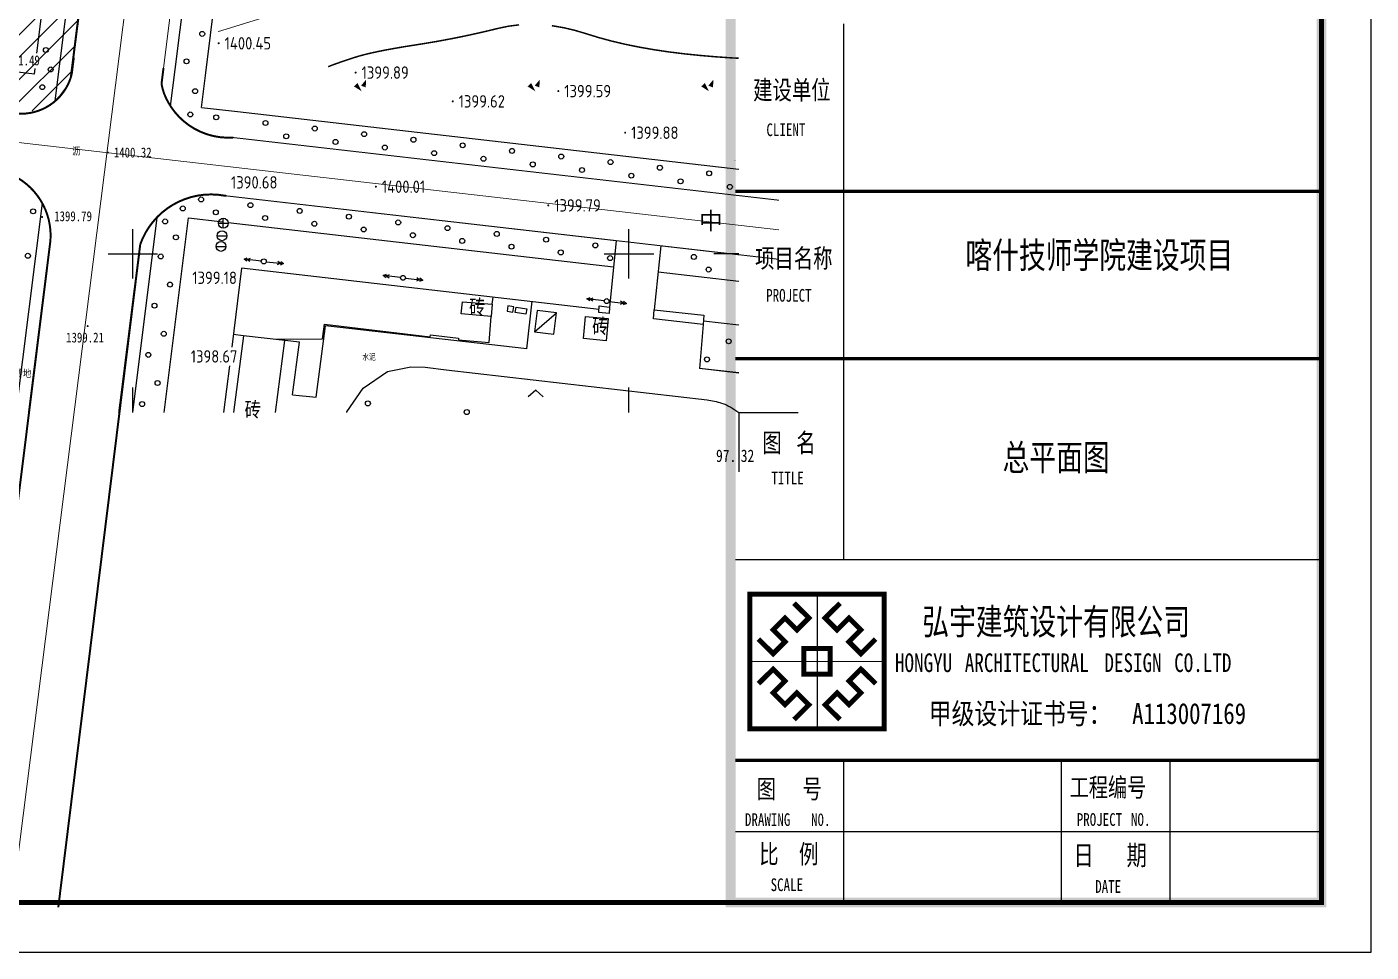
# Model space of a CAD drawing. Extents: x -2226 to 12369489, y -12501589 to 2275.
# Drawn here: x 5664210.6 to 5664481.6, y -6548248.2 to -6548061.6 of the extents above; entities that cross this region are included whole.
import ezdxf
from ezdxf.enums import TextEntityAlignment as Align

# ---------------------------------------------------------------- set-up
doc = ezdxf.new("R2010")
doc.units = 0
doc.header["$LTSCALE"] = 1000
doc.header["$MEASUREMENT"] = 0
for name, pattern in [('ACAD_ISO05W100', [34, 24, -3, 0.5, -3, 0.5, -3]), ('DASHDOT2', [0.5, 0.25, -0.125, 0, -0.125]), ('DIVIDE', [1.25, 0.5, -0.25, 0, -0.25, 0, -0.25])]:
    doc.linetypes.add(name, pattern=pattern)
doc.layers.get('0').update_dxf_attribs({"linetype": 'CONTINUOUS'})
for name, color, linetype in [('DLSS', 4, 'CONTINUOUS'), ('PUB_TEXT', 7, 'CONTINUOUS'), ('PUB_TITLE', 7, 'CONTINUOUS'), ('tk', 134, 'CONTINUOUS'), ('周边地形图', 8, 'CONTINUOUS'), ('用地红线', 1, 'DIVIDE')]:
    doc.layers.add(name, color=color, linetype=linetype)
doc.layers.add('道路红线', color=1, linetype='CONTINUOUS', lineweight=0)
doc.styles.add('-宋体', font='', dxfattribs={"width": 0.8})
doc.styles.add('_TEL_DIM', font='simhei.ttf', dxfattribs={"width": 0.8, "height": 3.5})
doc.styles.add('HZ', font='', dxfattribs={"width": 0.8})
doc.styles.get("Standard").update_dxf_attribs({"font": 'GBENOR', "bigfont": 'GBCBIG'})
doc.styles.add('宋体', font='')
doc.styles.get('-宋体').set_extended_font_data('SimSun')
doc.styles.get('HZ').set_extended_font_data('SimSun')
doc.styles.get('宋体').set_extended_font_data('SimSun')

# ---------------------------------------------------------------- blocks, each defined once
blk = doc.blocks.new('gc013a')
at = {"linetype": 'Continuous'}
blk.add_line((0.5, 0), (4, 0), dxfattribs=at)
at = {"linetype": 'Continuous', "flags": 128}
for points in [[(2.771799785178776, 0.35355), (3.384166348194753, 0), (2.771799785178776, -0.35355)], [(3.387748909760055, 0.35355), (4, 0), (3.387748909760055, -0.35355)]]:
    blk.add_lwpolyline(points, dxfattribs=at)
blk = doc.blocks.new('gc170')
at = {"linetype": 'Continuous'}
blk.add_circle((0, 0), 0.5, dxfattribs=at)
blk = doc.blocks.new('gc090')
for points in [[(-1.015866279920209, 0.4106730617907255, 1, 0, 0), (0.1514897088177749, -0.9020290652614376, 0, 0, 0)], [(1.066664264448598, 1.447248345289473, 0, 1, 0), (0.5202711593830847, 0.0485314846702292, 1, 1, 0)]]:
    blk.add_lwpolyline(points, format="xyseb")
blk = doc.blocks.new('GC042')
blk.add_line((-1, 0), (1, 0))
blk.add_circle((0, 0), 1)
blk = doc.blocks.new('gc043')
for p, q in [((-1, 0), (1, 0)), ((-9e-16, -1), (-9e-16, 1))]:
    blk.add_line(p, q)
blk.add_circle((0, 0), 1)
blk = doc.blocks.new('GC200')
at = {"linetype": 'Continuous', "const_width": 0.2, "flags": 128}
blk.add_lwpolyline([(-0.1, 0, 1), (0.1, 0, 1)], format="xyb", close=True, dxfattribs=at)
blk = doc.blocks.new('gc211')
for p, q in [((0, 0), (-1.5, -1.322875655532295)), ((1.5, -1.322875655532295), (0, 0))]:
    blk.add_line(p, q)
blk = doc.blocks.new('logo')
at = {"color": 6}
blk.add_line((1004.010260819195, 2011), (1004.010260819195, 0), dxfattribs=at)
at = {"color": 6, "const_width": 74.56834426338891}
for points in [[(0, 2011), (2008.02052163842, 2011), (2008.02052163842, 0), (0, 0)], [(809.391139546904, 1197.801906251603), (1198.629382091487, 1197.801906251603), (1198.629382091487, 813.1980937483968), (809.391139546904, 813.1980937483968)]]:
    blk.add_lwpolyline(points, close=True, dxfattribs=at)
at = {"color": 6}
blk.add_lwpolyline([(0, 2011), (2008.02052163842, 2011), (2008.02052163842, 0), (0, 0)], close=True, dxfattribs=at)
for points, const_width in [([(1004.010260819195, 2011), (1004.010260819195, 0)], 15.24528680551096), ([(660.2795520446962, 1874.443397254459), (882.5986462734872, 1653.590468737871), (704.2504172878108, 1475.242239752218), (526.0312282543164, 1653.461428785784), (349.6320099616423, 1477.062210493122), (527.851198995224, 1298.843021459554), (349.5000526133226, 1120.491875077678), (128.9504476437287, 1339.586983888181)], 74.56834426338891), ([(1347.740969593724, 1874.443397254459), (1125.421875364904, 1653.590468737871), (1303.77010435058, 1475.242239752218), (1481.989293384074, 1653.461428785784), (1658.388511676748, 1477.062210493122), (1480.169322643196, 1298.843021459554), (1658.520469025097, 1120.491875077678), (1879.070073994691, 1339.586983888181)], 74.56834426338891), ([(0, 1005.5), (2008.02052163842, 1005.5)], 15.24528680551096), ([(660.2795520446962, 136.5566027455388), (882.5986462734872, 357.4095312621266), (704.2504172878108, 535.7577602477795), (526.0312282543164, 357.5385712142142), (349.6320099616423, 533.9377895068756), (527.851198995224, 712.1569785404441), (349.5000526133226, 890.5081249223223), (128.9504476437287, 671.4130161118172)], 74.56834426338891), ([(1347.740969593724, 136.5566027455388), (1125.421875364904, 357.4095312621266), (1303.77010435058, 535.7577602477795), (1481.989293384074, 357.5385712142142), (1658.388511676748, 533.9377895068756), (1480.169322643196, 712.1569785404441), (1658.520469025097, 890.5081249223223), (1879.070073994691, 671.4130161118172)], 74.56834426338891)]:
    blk.add_lwpolyline(points, dxfattribs=dict(at, const_width=const_width))

msp = doc.modelspace()

# ---------------------------------------------------------------- hatches: boundary and pattern name
at = {"layer": 'PUB_TEXT'}
h = msp.add_hatch(dxfattribs=at)
h.set_pattern_fill('ANSI31', color=62, scale=2, style=0)
h.set_pattern_definition([(45, (5659762.301465431, -6542474.583208835), (-2.245064030267288, 2.245064030267288), [])])
h.paths.add_polyline_path([(5663873.171241264, -6548020.261095738), (5663879.44281426, -6548027.581653536), (5663881.274918791, -6548030.368788389), (5663882.84606649, -6548033.125965968), (5663884.784278186, -6548037.213688335), (5663886.498322554, -6548041.913887138), (5664209.461508793, -6548079.162113249), (5664214.541385912, -6548077.857647101), (5664217.801945237, -6548075.07046517), (5664219.110004746, -6548072.743867253), (5664219.681385913, -6548071.214647101), (5664228.415316019, -6548002.061418465), (5664220.847012929, -6547999.794883722), (5664214.424600384, -6547995.193671409), (5664209.89470383, -6547989.538611291), (5664201.202344085, -6548057.918787519)])

# ---------------------------------------------------------------- linework, layer by layer
for p, q in [((5664375.342171025, -6548169.050797714), (5664375.342171025, -6548061.037811627)), ((5664353.453167086, -6548094.791869779), (5664471.59237062, -6548094.791869779)), ((5664353.453167086, -6548094.791869779), (5664471.59237062, -6548094.791869779)), ((5664353.453167086, -6548128.545927932), (5664471.59237062, -6548128.545927932)), ((5664353.453167086, -6548128.545927932), (5664471.59237062, -6548128.545927932)), ((5664353.453167086, -6548169.050797714), (5664471.59237062, -6548169.050797714)), ((5664353.453167086, -6548209.555667497), (5664471.59237062, -6548209.555667497)), ((5664375.342171025, -6548238.156331704), (5664375.342171025, -6548209.555667497)), ((5664419.17042221, -6548238.156361057), (5664419.17042221, -6548209.555667497)), ((5664441.059426149, -6548238.156331704), (5664441.059426149, -6548209.555667497)), ((5664353.453167086, -6548223.901142212), (5664471.59237062, -6548223.901142212)), ((5664471.59237062, -6548238.246616926), (5664353.453167086, -6548238.246616926))]:
    msp.add_line(p, q)
at = {"const_width": 0.675081163046742}
for points in [[(5664353.453167086, -6548094.791869779), (5664471.59237062, -6548094.791869779)], [(5664353.453167086, -6548128.545927932), (5664471.59237062, -6548128.545927932)], [(5664353.453167086, -6548209.555667497), (5664471.59237062, -6548209.555667497)]]:
    msp.add_lwpolyline(points, dxfattribs=at)
msp.add_point((5664471.59237062, -6548238.246616926))
at = {"layer": 'DLSS', "linetype": 'Continuous', "flags": 128}
for points, const_width in [([(5664219.509215939, -6548071.817242254), (5664267.235323491, -6547689.987919576)], 0.4), ([(5664246.990572867, -6547855.311663589), (5664220.113758023, -6548067.796367785)], 0.2), ([(5664264.526572867, -6547859.72966359), (5664238.188616259, -6548069.929614201)], 0.2), ([(5664220.113758023, -6548067.796367785), (5664219.681385913, -6548071.214647101)], 0.4), ([(5664238.188616259, -6548069.929614201), (5664237.786759751, -6548073.136780922)], 0.4), ([(5664252.400083554, -6548083.979112574), (5664362.228670619, -6548096.599314693)], 0.2), ([(5664250.474385913, -6548095.678647102), (5664362.228670619, -6548108.520127616)], 0.2), ([(5664215.393385913, -6548104.745647102), (5664198.844358343, -6548237.763205316)], 0.4), ([(5664233.499385913, -6548105.499647101), (5664216.977109417, -6548239.216007864)], 0.4)]:
    msp.add_lwpolyline(points, dxfattribs=dict(at, const_width=const_width))
at = {"layer": 'DLSS', "linetype": 'Continuous', "const_width": 0.4, "flags": 128}
for points in [[(5664218.939957257, -6548073.239209413, 0.051291324631671), (5664219.681385913, -6548071.214647101)], [(5664252.239385913, -6548083.960647102, -0.0978437838747616), (5664246.8915337, -6548083.280000096, -0.09784378379416699), (5664242.204385913, -6548080.616647103, -0.0863199087326103), (5664239.182423186, -6548076.931112818, -0.0928206163128939), (5664237.786759751, -6548073.136780922)], [(5664206.237927567, -6548078.628225305, 0.1063182397614458), (5664210.41417085, -6548079.116626235, 0.1034775544789308), (5664214.541385912, -6548077.857647101, 0.1028532356521517), (5664217.801945237, -6548075.07046517, 0.051291324639641), (5664218.939957257, -6548073.239209413, 0.051291324639641)], [(5664215.393385913, -6548104.745647102, 0.0997332417184075), (5664214.736380831, -6548099.450911296, 0.0997332417191035), (5664212.080385913, -6548094.823647101, 0.0790558859055564), (5664208.815134433, -6548092.111489849, 0.0790558858834752), (5664204.869385913, -6548090.546647102)], [(5664233.499385913, -6548105.499647101, -0.0871909203745886), (5664236.0740295, -6548100.94434738, -0.08719092039626401), (5664240.047385912, -6548097.539647101, -0.08971834148610801), (5664245.092565201, -6548095.666062713, -0.0897183415053946), (5664250.474385913, -6548095.678647102)]]:
    msp.add_lwpolyline(points, format="xyb", dxfattribs=at)
at = {"layer": 'PUB_TITLE'}
msp.add_lwpolyline([(5663292.59237062, -6548248.246616926), (5664481.59237062, -6548248.246616926), (5664481.59237062, -6547407.246616926), (5663292.59237062, -6547407.246616926)], close=True, dxfattribs=at)
for points, const_width in [([(5663317.59237062, -6548238.246616926), (5664471.59237062, -6548238.246616926), (5664471.59237062, -6547417.246616926), (5663317.59237062, -6547417.246616926)], 1), ([(5664352.496855619, -6547417.246616926), (5664471.59237062, -6547417.246616926), (5664471.59237062, -6548238.246616926), (5664352.496855619, -6548238.246616926)], 1.98492525)]:
    msp.add_lwpolyline(points, close=True, dxfattribs=dict(at, const_width=const_width))
at = {"layer": '周边地形图'}
for p, q in [((5664246.691775639, -6548070.933181367), (5664291.90013861, -6547707.409647102)), ((5664245.82675053, -6548077.888907338), (5664246.691775639, -6548070.933181367)), ((5664232.002385912, -6548112.409647102), (5664232.002385912, -6548102.409647102)), ((5664332.002385912, -6548112.409647102), (5664332.002385912, -6548102.409647102)), ((5664227.002385912, -6548107.409647102), (5664237.002385912, -6548107.409647102)), ((5664327.002385912, -6548107.409647102), (5664337.002385912, -6548107.409647102)), ((5664354.134643323, -6548107.409647102), (5664349.134643323, -6548107.409647102)), ((5664312.982385912, -6548123.150647103), (5664317.387385912, -6548119.325647101)), ((5664232.002385912, -6548139.386459333), (5664232.002385912, -6548134.386459333)), ((5664332.002385912, -6548139.386459333), (5664332.002385912, -6548134.386459333)), ((5664354.134643323, -6548139.386459333), (5664366.134643323, -6548139.386459333)), ((5664354.134643323, -6548139.386459333), (5664354.134643323, -6548151.386459333))]:
    msp.add_line(p, q, dxfattribs=at)
at = {"layer": '周边地形图', "flags": 128}
for points in [[(5664212.684918748, -6548066.919594946), (5664257.582548441, -6547707.409647102)], [(5664217.517682359, -6548067.489971516), (5664262.898641325, -6547707.409647102)], [(5664240.524169619, -6548070.205262883), (5664286.19800966, -6547707.409647102)], [(5664216.371696974, -6548076.582921482), (5664217.517682359, -6548067.489971516)], [(5664212.151958723, -6548071.1871795), (5664187.258732089, -6548068.249982329)], [(5664212.151958723, -6548071.1871795), (5664212.298828644, -6548070.01114419)], [(5664239.592000856, -6548077.609648855), (5664240.524169619, -6548070.205262883)], [(5664245.82675053, -6548077.888907338), (5664253.088558938, -6548078.723348465)], [(5664253.088558938, -6548078.723348465), (5664354.134680972, -6548090.334373586)], [(5664213.737938094, -6548097.179985072), (5664208.388232815, -6548139.386459332)], [(5664236.866608995, -6548100.054763126), (5664231.942286718, -6548139.386459332)], [(5664236.874385912, -6548099.992647101), (5664236.866608995, -6548100.054763126)], [(5664238.318668969, -6548139.386459332), (5664243.2384955, -6548100.181045771)], [(5664243.2384955, -6548100.181045771), (5664250.173199604, -6548100.978960417)], [(5664251.233679961, -6548101.100980448), (5664328.897975015, -6548110.037119256)], [(5664329.412259447, -6548104.761325245), (5664328.106385913, -6548118.157647101)], [(5664338.40906899, -6548105.796507999), (5664337.083385912, -6548118.683647102)], [(5664253.883909765, -6548110.283882887), (5664251.925410591, -6548126.227729497)], [(5664325.991385913, -6548118.641647101), (5664253.883909765, -6548110.283882887)], [(5664337.866687548, -6548111.069069138), (5664354.134680972, -6548112.940882269)], [(5664304.454930414, -6548117.560532609), (5664304.616777572, -6548116.16417949)], [(5664260.935385913, -6548124.602647102), (5664270.245385912, -6548124.538647101), (5664270.64831491, -6548121.617493833), (5664291.927385912, -6548124.169647101), (5664292.007995547, -6548123.738210969), (5664297.668385913, -6548124.394647103), (5664297.653385912, -6548124.749647101), (5664303.826001659, -6548125.273877326), (5664304.206385912, -6548120.031647103)], [(5664354.134680972, -6548121.81567103), (5664347.005686783, -6548120.99169984)], [(5664254.276385913, -6548123.949647102), (5664252.23603102, -6548123.699015402)], [(5664260.752313808, -6548139.386459332), (5664262.636385912, -6548124.887647102), (5664254.276385913, -6548123.949647102), (5664252.270423848, -6548139.386459332)], [(5664264.211385912, -6548135.829647101), (5664268.961385912, -6548136.295647101), (5664270.837385912, -6548121.9136471)], [(5664260.752313808, -6548139.386459332), (5664262.636385912, -6548124.887647102)], [(5664264.211385912, -6548135.829647101), (5664265.587724228, -6548125.238082815), (5664262.636385912, -6548124.887647102)], [(5664251.457021704, -6548129.977729497), (5664250.281836505, -6548139.386459332)], [(5664275.113270529, -6548139.386459332), (5664275.146385912, -6548139.263647103), (5664278.402385912, -6548134.500647102), (5664283.350385912, -6548131.136647101), (5664288.016385912, -6548130.208647101), (5664290.931385912, -6548130.249647101), (5664295.188385912, -6548130.776647101)], [(5664295.188385912, -6548130.776647101), (5664347.753385913, -6548136.887647102)], [(5664354.134680972, -6548131.44764306), (5664346.214385913, -6548130.542647103)]]:
    msp.add_lwpolyline(points, dxfattribs=at)
for points, const_width in [([(5664246.990572867, -6547855.311663589), (5664220.113758024, -6548067.796367785)], 0.2), ([(5664264.526572867, -6547859.72966359), (5664238.188616258, -6548069.929614201)], 0.2), ([(5664299.159050321, -6548047.169315625), (5664249.18674425, -6548062.601941396)], 0.15), ([(5664220.113758024, -6548067.796367785), (5664219.681385912, -6548071.214647101)], 0.4), ([(5664238.188616258, -6548069.929614201), (5664237.786759751, -6548073.136780922)], 0.4), ([(5664252.239385912, -6548083.960647102), (5664252.400083555, -6548083.979112574)], 0.2), ([(5664252.400083555, -6548083.979112574), (5664354.134680972, -6548095.669249143)], 0.2), ([(5664250.474385913, -6548095.678647103), (5664250.861673348, -6548095.723208819)], 0.4), ([(5664250.861673348, -6548095.723208819), (5664329.412259447, -6548104.761325245)], 0.2), ([(5664211.063516433, -6548139.386459332), (5664215.393385912, -6548104.745647102)], 0.4), ([(5664229.241540003, -6548139.386459332), (5664233.499385912, -6548105.499647101)], 0.4), ([(5664338.40906899, -6548105.796507999), (5664354.134680972, -6548107.605914129)], 0.2)]:
    msp.add_lwpolyline(points, dxfattribs=dict(at, const_width=const_width))
at = {"layer": '周边地形图'}
for points, const_width in [([(5664271.378596905, -6548069.674152421), (5664271.794614439, -6548069.506897977), (5664272.279968482, -6548069.321204873), (5664272.834659036, -6548069.117073109), (5664273.4586861, -6548068.894502685), (5664274.152049673, -6548068.653493602), (5664274.914749756, -6548068.394045858), (5664275.746786349, -6548068.116159454), (5664276.648159453, -6548067.819834388), (5664277.659354953, -6548067.512912284), (5664278.820858737, -6548067.203234759), (5664280.132670805, -6548066.890801815), (5664281.594791156, -6548066.575613452), (5664283.207219791, -6548066.257669671), (5664284.96995671, -6548065.936970467), (5664286.883001912, -6548065.613515845), (5664288.946355399, -6548065.287305802), (5664291.079022521, -6548064.948183308), (5664293.20000863, -6548064.585991331), (5664295.309313725, -6548064.20072987), (5664297.406937808, -6548063.792398926), (5664299.492880877, -6548063.360998498), (5664301.567142934, -6548062.906528587), (5664303.629723977, -6548062.428989192), (5664305.680624007, -6548061.928380313), (5664307.747573231, -6548061.497561685), (5664309.858301854, -6548061.229393044)], 0.3), ([(5664316.45316412, -6548061.400787033), (5664318.739010341, -6548061.783218334), (5664321.068635962, -6548062.328299622), (5664323.442040982, -6548063.036030894), (5664325.897102647, -6548063.794818768), (5664328.4716982, -6548064.493069862), (5664331.165827645, -6548065.130784172), (5664333.97949098, -6548065.7079617), (5664336.912688203, -6548066.224602444), (5664339.965419318, -6548066.680706408), (5664343.137684321, -6548067.076273588), (5664346.429483214, -6548067.411303988), (5664349.598352247, -6548067.680004513), (5664352.40182767, -6548067.876582074), (5664354.134680972, -6548067.965037496)], 0.3), ([(5664353.309176799, -6548088.639774625), (5664353.407400343, -6548088.577362106)], 0.15), ([(5664353.309176799, -6548088.639774625), (5664353.407400343, -6548088.577362106)], 0.15)]:
    msp.add_lwpolyline(points, dxfattribs=dict(at, const_width=const_width))
at = {"layer": '周边地形图', "const_width": 0.2, "flags": 128}
for points in [[(5664249.204385912, -6548064.950647102, 1), (5664249.404385912, -6548064.950647102, 1)], [(5664249.204385912, -6548064.950647102, 1), (5664249.404385912, -6548064.950647102, 1)], [(5664249.204385912, -6548064.950647102, 1), (5664249.404385912, -6548064.950647102, 1)], [(5664249.204385912, -6548064.950647102, 1), (5664249.404385912, -6548064.950647102, 1)], [(5664276.809385912, -6548070.857647101, 1), (5664277.009385912, -6548070.857647101, 1)], [(5664276.809385912, -6548070.857647101, 1), (5664277.009385912, -6548070.857647101, 1)], [(5664276.809385912, -6548070.857647101, 1), (5664277.009385912, -6548070.857647101, 1)], [(5664276.809385912, -6548070.857647101, 1), (5664277.009385912, -6548070.857647101, 1)], [(5664317.656385913, -6548074.596647101, 1), (5664317.856385913, -6548074.596647101, 1)], [(5664317.656385913, -6548074.596647101, 1), (5664317.856385913, -6548074.596647101, 1)], [(5664296.380385912, -6548076.664647101, 1), (5664296.580385912, -6548076.664647101, 1)], [(5664296.380385912, -6548076.664647101, 1), (5664296.580385912, -6548076.664647101, 1)], [(5664296.380385912, -6548076.664647101, 1), (5664296.580385912, -6548076.664647101, 1)], [(5664296.380385912, -6548076.664647101, 1), (5664296.580385912, -6548076.664647101, 1)], [(5664331.137121741, -6548082.988833151, 1), (5664331.337121741, -6548082.988833151, 1)], [(5664331.137121741, -6548082.988833151, 1), (5664331.337121741, -6548082.988833151, 1)], [(5664280.890385913, -6548093.871647103, 1), (5664281.090385912, -6548093.871647103, 1)], [(5664315.634385913, -6548097.644647103, 1), (5664315.834385912, -6548097.644647103, 1)]]:
    msp.add_lwpolyline(points, format="xyb", close=True, dxfattribs=at)
at = {"layer": '周边地形图', "const_width": 0.4, "flags": 128}
for points in [[(5664218.939957256, -6548073.239209413, 0.051291324631671), (5664219.681385912, -6548071.214647101)], [(5664252.239385912, -6548083.960647102, -0.0978437838747616), (5664246.891533701, -6548083.280000096, -0.09784378379416699), (5664242.204385912, -6548080.616647103, -0.0863199087326103), (5664239.182423186, -6548076.931112818, -0.0928206163128939), (5664237.786759751, -6548073.136780922)], [(5664206.237927567, -6548078.628225305, 0.1063182397614458), (5664210.41417085, -6548079.116626235, 0.1034775544789308), (5664214.541385912, -6548077.857647101, 0.1028532356521517), (5664217.801945237, -6548075.07046517, 0.051291324639641), (5664218.939957256, -6548073.239209413, 0.051291324639641)], [(5664215.393385912, -6548104.745647102, 0.0997332417184075), (5664214.736380832, -6548099.450911296, 0.0997332417191035), (5664212.080385912, -6548094.823647101, 0.0790558859055564), (5664208.815134432, -6548092.111489849, 0.0790558858834752), (5664204.869385912, -6548090.546647102)], [(5664233.499385912, -6548105.499647101, -0.0871909203745886), (5664236.074029499, -6548100.94434738, -0.08719092039626401), (5664240.047385912, -6548097.539647101, -0.08971834148610801), (5664245.092565201, -6548095.666062713, -0.0897183415053946), (5664250.474385913, -6548095.678647103)]]:
    msp.add_lwpolyline(points, format="xyb", dxfattribs=at)
at = {"layer": '周边地形图', "flags": 128}
for points in [[(5664304.454930414, -6548117.560532609), (5664304.206385912, -6548120.031647103), (5664298.191385913, -6548119.533647101), (5664298.439930413, -6548117.062532608)], [(5664308.586786153, -6548119.167435376), (5664308.764619851, -6548118.082193838), (5664307.606364096, -6548117.892395626), (5664307.428530398, -6548118.977637164)], [(5664311.385385912, -6548118.511647101), (5664311.224385913, -6548119.599647103), (5664309.082385913, -6548119.248647101), (5664309.243385912, -6548118.160647101)], [(5664313.518385912, -6548118.873647101), (5664312.982385912, -6548123.150647103), (5664316.851385912, -6548123.602647102), (5664317.387385912, -6548119.325647101)], [(5664327.989385912, -6548119.435647101), (5664325.897385912, -6548119.234647102), (5664325.976385912, -6548117.911647103), (5664328.106385913, -6548118.157647101)], [(5664337.083385912, -6548118.683647102), (5664347.085385912, -6548119.766647101), (5664346.961385912, -6548121.672647102), (5664336.916385912, -6548120.516647101)], [(5664323.253587116, -6548120.018746885), (5664327.806844397, -6548120.454368046), (5664327.376811762, -6548124.949212199), (5664322.823554482, -6548124.51359104)]]:
    msp.add_lwpolyline(points, close=True, dxfattribs=at)
at = {"layer": '周边地形图'}
for points in [[(5664311.396759875, -6548126.550867164), (5664312.490436237, -6548116.941215996)], [(5664346.961385912, -6548121.672647102), (5664346.214385913, -6548130.542647103)], [(5664311.396759875, -6548126.550867164), (5664270.837385912, -6548121.913647101)], [(5664354.134680972, -6548131.43716411), (5664346.215305408, -6548130.531728852)]]:
    msp.add_lwpolyline(points, dxfattribs=at)
at = {"layer": '周边地形图', "flags": 128}
msp.add_lwpolyline([(5664347.753385913, -6548136.887647102, -0.0428891140831049), (5664350.668293769, -6548137.514441854, -0.0622131669204828), (5664352.547385912, -6548138.357647101, -0.0145075689722151), (5664354.134680972, -6548139.386459332, -0.0145075689722151)], format="xyb", dxfattribs=at)
at = {"layer": '用地红线', "color": 1, "linetype": 'ACAD_ISO05W100', "ltscale": 0.4}
for p, q in [((5664220.113758023, -6548067.796367785), (5664267.202572867, -6547694.936663589)), ((5664219.681385913, -6548071.214647101), (5664220.113758023, -6548067.796367785)), ((5664218.701880091, -6548073.698643335), (5664219.518129403, -6548071.78909117)), ((5664219.518129403, -6548071.78909117), (5664219.681385913, -6548071.214647101)), ((5664217.170504184, -6548075.812886565), (5664218.701880091, -6548073.698643335)), ((5664212.542916422, -6548078.700673729), (5664214.541385912, -6548077.857647101)), ((5664214.541385912, -6548077.857647101), (5664215.884139181, -6548076.980845554)), ((5664215.884139181, -6548076.980845554), (5664217.170504184, -6548075.812886565)), ((5664210.41417085, -6548079.116626235), (5664212.542916422, -6548078.700673729))]:
    msp.add_line(p, q, dxfattribs=at)
at = {"layer": '道路红线', "linetype": 'DASHDOT2', "ltscale": 25}
for p, q in [((5664279.002634718, -6547673.531613925), (5664207.660966716, -6548238.246616926)), ((5663411.366803709, -6547993.404900774), (5664362.228670619, -6548102.575677767))]:
    msp.add_line(p, q, dxfattribs=at)

# ---------------------------------------------------------------- block references
at = {"color": 5, "xscale": 0.01350162364542484, "yscale": 0.01350162364542484, "zscale": 0.001}
msp.add_blockref('logo', (5664356.351821374, -6548203.179643152), dxfattribs=at)
at = {"layer": '周边地形图', "color": 8, "zscale": 0.001}
for name, p, rotation in [('gc170', (5664245.988111797, -6548063.048048772), 262.8824065292885), ('gc170', (5664214.473326751, -6548066.304340947), 262.8396600987547), ('gc170', (5664215.44412624, -6548070.228290607), 82.72231109704606), ('gc170', (5664242.825537493, -6548068.587179983), 82.8968632978107), ('gc170', (5664213.766468059, -6548073.799218368), 300.7594480253787), ('gc170', (5664244.545051695, -6548074.604694227), 262.8824065292885), ('gc170', (5664243.588911298, -6548079.297178104), 173.5203023268332), ('gc170', (5664248.807515576, -6548079.889889855), 173.5203023268332), ('gc170', (5664258.743634636, -6548081.018401274), 173.5203023268332), ('gc170', (5664262.926664487, -6548083.707498968), 353.4872035709294), ('gc170', (5664268.679753696, -6548082.146912692), 173.5203023268332), ('gc170', (5664278.615872756, -6548083.275424112), 173.5203023268332), ('gc170', (5664272.862129969, -6548084.841750115), 353.4872035709294), ('gc170', (5664282.797595451, -6548085.976001263), 353.4872035709294), ('gc170', (5664288.551991816, -6548084.403935531), 173.5203023268332), ('gc170', (5664298.488110876, -6548085.53244695), 173.5203023268332), ('gc170', (5664308.424229936, -6548086.660958369), 173.5203023268332), ('gc170', (5664292.733060932, -6548087.110252411), 353.4872035709294), ('gc170', (5664302.668526413, -6548088.24450356), 353.4872035709294), ('gc170', (5664312.603991895, -6548089.378754707), 353.4872035709294), ('gc170', (5664318.360348997, -6548087.789469788), 173.5203023268332), ('gc170', (5664328.296468057, -6548088.917981208), 173.5203023268332), ('gc170', (5664322.539457376, -6548090.513005855), 353.4872035709294), ('gc170', (5664332.474922858, -6548091.647257002), 353.4872035709294), ('gc170', (5664338.232587117, -6548090.046492627), 173.5203023268332), ('gc170', (5664348.168706177, -6548091.175004045), 173.5203023268332), ('gc170', (5664342.410388339, -6548092.781508151), 353.4872035709294), ('gc170', (5664352.34585382, -6548093.915759298), 353.4872035709294), ('gc170', (5664245.765035418, -6548096.440084435), 353.3422281605102), ('gc170', (5664255.697599103, -6548097.599471619), 353.3422281605102), ('gc170', (5664211.897536913, -6548098.847235615), 353.5002548464709), ('gc170', (5664242.059217089, -6548098.264101313), 173.3707073176058), ('gc170', (5664248.728912106, -6548099.039267119), 173.3707073176058), ('gc170', (5664258.662050843, -6548100.19371713), 173.3707073176058), ('gc170', (5664265.630162788, -6548098.758858805), 353.3422281605102), ('gc170', (5664275.562726473, -6548099.91824599), 353.3422281605102), ('gc170', (5664238.509464972, -6548100.88073508), 82.8252589097113), ('gc170', (5664268.59518958, -6548101.34816714), 173.3707073176058), ('gc170', (5664278.528328317, -6548102.502617151), 173.3707073176058), ('gc170', (5664285.495290157, -6548101.077633175), 353.3422281605102), ('gc170', (5664295.427853842, -6548102.23702036), 353.3422281605102), ('gc170', (5664240.688524605, -6548104.092294305), 82.8316188562047), ('gc170', (5664288.461467055, -6548103.657067163), 173.3707073176058), ('gc170', (5664298.394605792, -6548104.811517174), 173.3707073176058), ('gc170', (5664305.360417527, -6548103.396407546), 353.3422281605102), ('gc170', (5664308.32774453, -6548105.965967184), 173.3707073176058), ('gc170', (5664315.292981212, -6548104.555794733), 353.3422281605102), ('gc170', (5664325.225544897, -6548105.715181917), 353.3422281605102), ('gc170', (5664210.856592034, -6548107.80488595), 82.83798156210263), ('gc170', (5664237.620070905, -6548107.946061987), 82.8252589097113), ('gc013a', (5664258.402385912, -6548108.938647102), 173.5650699194223), ('gc013a', (5664258.402385912, -6548108.938647102), 173.5650699194223), ('gc170', (5664318.260883266, -6548107.120417195), 173.3707073176058), ('gc170', (5664328.194022004, -6548108.274867206), 173.3707073176058), ('gc170', (5664345.090672267, -6548108.033956287), 353.3422281605102), ('gc013a', (5664258.402385912, -6548108.938647102), 353.5520899155321), ('gc013a', (5664258.402385912, -6548108.938647102), 353.5520899155321), ('gc170', (5664348.060299478, -6548110.583767228), 173.3707073176058), ('gc170', (5664239.490176617, -6548113.620479274), 82.8316188562047), ('gc013a', (5664286.452385912, -6548112.254647108), 173.5650699194223), ('gc013a', (5664286.452385912, -6548112.254647108), 173.5650699194223), ('gc013a', (5664286.452385912, -6548112.254647108), 173.5520899155321), ('gc013a', (5664286.452385912, -6548112.254647108), 173.5520899155321), ('gc013a', (5664286.452385912, -6548112.254647108), 353.4885755261727), ('gc013a', (5664286.452385912, -6548112.254647108), 353.4885755261727), ('gc013a', (5664286.452385912, -6548112.254647108), 353.5520899155321), ('gc013a', (5664286.452385912, -6548112.254647108), 353.5520899155321), ('gc013a', (5664327.50962459, -6548116.947792145), 173.5650699194223), ('gc013a', (5664327.50962459, -6548116.947792145), 173.5650699194223), ('gc013a', (5664327.50962459, -6548116.947792145), 173.5520899155321), ('gc013a', (5664327.50962459, -6548116.947792145), 173.5520899155321), ('gc170', (5664236.371112442, -6548117.867760569), 82.8252589097113), ('gc013a', (5664327.50962459, -6548116.947792145), 353.4885755261727), ('gc013a', (5664327.50962459, -6548116.947792145), 353.4885755261727), ('gc013a', (5664327.50962459, -6548116.947792145), 353.5520899155321), ('gc013a', (5664327.50962459, -6548116.947792145), 353.5520899155321), ('gc170', (5664238.242319484, -6548123.542316431), 82.8316188562047), ('gc170', (5664352.098655612, -6548125.052226103), 353.6393726115597), ('gc170', (5664235.122153978, -6548127.789459151), 82.8252589097113), ('gc170', (5664347.733917179, -6548128.701516735), 353.4043665518072), ('gc170', (5664236.99446235, -6548133.46415359), 82.8316188562047), ('gc170', (5664233.873195513, -6548137.711157735), 82.8252589097113), ('gc170', (5664279.378875369, -6548137.580956893), 354.9854601421447), ('gc170', (5664299.302326342, -6548139.329127751), 354.9854601421447)]:
    msp.add_blockref(name, p, dxfattribs=dict(at, rotation=rotation))
for name, p in [('gc090', (5664277.95672159, -6548073.717387587)), ('gc090', (5664277.95672159, -6548073.717387587)), ('gc090', (5664312.95672159, -6548073.717387587)), ('gc090', (5664312.95672159, -6548073.717387587)), ('gc090', (5664347.95672159, -6548073.717387587)), ('gc090', (5664347.95672159, -6548073.717387587)), ('GC200', (5664226.970385912, -6548086.975647101)), ('GC200', (5664213.709385912, -6548099.979647103)), ('GC042', (5664249.982385912, -6548103.764647103)), ('gc043', (5664250.242385912, -6548101.232647101)), ('GC042', (5664249.773385912, -6548105.908647101)), ('gc170', (5664258.402385912, -6548108.938647102)), ('gc170', (5664258.402385912, -6548108.938647102)), ('gc170', (5664258.402385912, -6548108.938647102)), ('gc170', (5664286.452385912, -6548112.254647108)), ('gc170', (5664286.452385912, -6548112.254647108)), ('gc170', (5664286.452385912, -6548112.254647108)), ('gc170', (5664286.452385912, -6548112.254647108)), ('gc170', (5664327.50962459, -6548116.947792145)), ('gc170', (5664327.50962459, -6548116.947792145)), ('gc170', (5664327.50962459, -6548116.947792145)), ('gc170', (5664327.50962459, -6548116.947792145)), ('GC200', (5664222.897385912, -6548121.994647101)), ('gc211', (5664313.219765821, -6548134.905788354))]:
    msp.add_blockref(name, p, dxfattribs=at)

# ---------------------------------------------------------------- texts
at = {"style": '-宋体', "width": 0.75}
for s, height, p in [('建设单位', 3.815120297493299, (5664357.030660121, -6548076.283853359)), ('CLIENT', 2.563599353342059, (5664359.712586317, -6548083.673020006)), ('喀什技师学院建设项目', 5.276383575949366, (5664399.823686871, -6548110.307774961)), ('项目名称', 3.815120297493299, (5664357.418959007, -6548110.215260092)), ('PROJECT', 2.563599353342059, (5664359.656011595, -6548117.065915435)), ('图', 3.815120297493299, (5664358.860541058, -6548147.422118895)), ('名', 3.815120297493299, (5664365.714475323, -6548147.422118895)), ('总平面图', 5.276383575949366, (5664407.312071873, -6548151.111592934)), ('TITLE', 2.563599353342059, (5664360.711421291, -6548153.923888223)), ('图', 3.815120297493299, (5664357.732288233, -6548217.237079667)), ('号', 3.815120297493299, (5664366.991691333, -6548217.237079667)), ('工程编号', 3.768845411392406, (5664420.845859635, -6548216.899660951)), ('DRAWING', 2.563599353342059, (5664355.374903636, -6548222.801776105)), ('N0.', 2.563599353342059, (5664368.706718268, -6548222.801776105)), ('PROJECT', 2.562814879746833, (5664422.26062435, -6548222.778765794)), ('NO.', 2.562814879746833, (5664433.19530117, -6548222.778765794)), ('比', 3.815120297493299, (5664358.254972312, -6548230.369364917)), ('例', 3.815120297493299, (5664366.27896749, -6548230.369364917)), ('日', 4.004250970645555, (5664421.608792109, -6548230.704431385)), ('期', 4.004250970645555, (5664432.286794698, -6548230.704431385)), ('SCALE', 2.563599353342059, (5664360.552902553, -6548235.934061355)), ('DATE', 2.563599353342059, (5664425.978740956, -6548236.292967298))]:
    msp.add_text(s, height=height, dxfattribs=at).set_placement(p)
at = {"layer": 'tk', "color": 9}
for s, height, style, width, p in [('弘宇建筑设计有限公司', 5.276383575949366, '-宋体', 0.75, (5664391.123865665, -6548184.243432075)), ('HONGYU', 3.768845411392406, '-宋体', 0.75, (5664385.619608352, -6548191.761883803)), ('ARCHITECTURAL', 3.768845411392406, '-宋体', 0.75, (5664399.689964554, -6548191.761883803)), ('DESIGN', 3.768845411392406, '-宋体', 0.75, (5664427.830676959, -6548191.761883803)), ('CO.LTD', 3.768845411392406, '-宋体', 0.75, (5664441.901033162, -6548191.761883803)), ('甲级设计证书号：', 4.219257269042119, '_TEL_DIM', 0.8, (5664392.427802126, -6548202.237019135)), ('A113007169', 4.219257269042112, '_TEL_DIM', 0.8, (5664433.430885885, -6548202.237019135))]:
    msp.add_text(s, height=height, dxfattribs=dict(at, style=style, width=width)).set_placement(p)
at = {"layer": '周边地形图'}
for s, p in [('1400.45', (5664250.504385912, -6548064.950647102)), ('1400.45', (5664250.504385912, -6548064.950647102)), ('1400.45', (5664250.504385912, -6548064.950647102)), ('1400.45', (5664250.504385912, -6548064.950647102)), ('1399.89', (5664278.109385912, -6548070.857647101)), ('1399.89', (5664278.109385912, -6548070.857647101)), ('1399.89', (5664278.109385912, -6548070.857647101)), ('1399.89', (5664278.109385912, -6548070.857647101)), ('1399.62', (5664297.680385913, -6548076.664647101)), ('1399.62', (5664297.680385913, -6548076.664647101)), ('1399.62', (5664297.680385913, -6548076.664647101)), ('1399.62', (5664297.680385913, -6548076.664647101)), ('1399.59', (5664318.956385912, -6548074.596647101)), ('1399.59', (5664318.956385912, -6548074.596647101)), ('1399.88', (5664332.437121741, -6548082.988833151)), ('1399.88', (5664332.437121741, -6548082.988833151)), ('1400.01', (5664282.190385913, -6548093.871647103)), ('1399.79', (5664316.934385912, -6548097.644647103)), ('1399.18', (5664243.984385912, -6548112.243647101)), ('1399.18', (5664243.984385912, -6548112.243647101)), ('1398.67', (5664243.674385913, -6548128.102647102)), ('1398.67', (5664243.674385913, -6548128.102647102))]:
    msp.add_text(s, height=2.5, dxfattribs=at).set_placement(p, align=Align.MIDDLE_LEFT)
at = {"layer": '周边地形图', "style": 'HZ', "width": 0.8}
for s, height, p in [('1401.49', 2, (5664205.643959861, -6548068.396428023)), ('1400.32', 2, (5664228.170385912, -6548086.975647101)), ('1399.79', 2, (5664216.145069328, -6548099.830001188)), ('1399.21', 2, (5664218.557009438, -6548124.290886769)), ('32', 2.5, (5664354.534643322, -6548148.136459333))]:
    msp.add_text(s, height=height, dxfattribs=at).set_placement(p, align=Align.MIDDLE_LEFT)
for s, p in [('沥', (5664220.635335258, -6548086.668712594)), ('砖地', (5664209.843404268, -6548131.487799942))]:
    msp.add_text(s, height=1.5, dxfattribs=at).set_placement(p, align=Align.MIDDLE)
at = {"layer": '周边地形图'}
msp.add_text('1390.68', height=2.5, dxfattribs=at).set_placement((5664256.470758042, -6548092.996912546), align=Align.MIDDLE)
at = {"layer": '周边地形图', "style": 'HZ', "width": 0.8}
for s, height, p in [('砖', 3, (5664299.772851032, -6548119.631363065)), ('砖', 3, (5664324.592049936, -6548123.479245066)), ('水泥', 1.2, (5664278.264748401, -6548128.804143547)), ('砖', 3, (5664254.540252574, -6548140.309711018))]:
    msp.add_text(s, height=height, dxfattribs=at).set_placement(p)
msp.add_text('97.', height=2.5, dxfattribs=at).set_placement((5664353.634643323, -6548148.136459333), align=Align.MIDDLE_RIGHT)
at = {"layer": '周边地形图', "insert": (5664346.134443275, -6548099.001917759), "char_height": 3.5, "width": 15.54333148966543, "attachment_point": 1, "style": '宋体'}
msp.add_mtext('中', dxfattribs=at)

doc.saveas('drawing.dxf')
